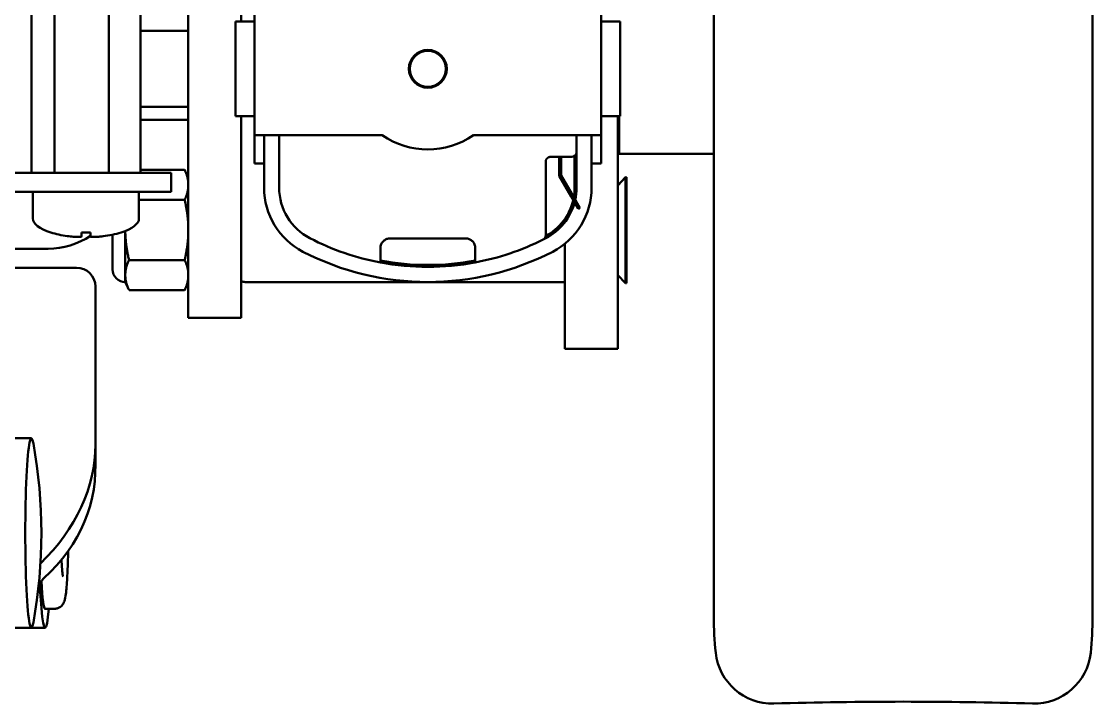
# Model space of a CAD drawing. Header units: millimetres. Extents: x -232 to 1390, y -69 to 653.
# Drawn here: x 177.2 to 233.8, y 443.6 to 479.6 of the extents above; entities that cross this region are included whole.
import ezdxf

# ---------------------------------------------------------------- set-up
doc = ezdxf.new("R2010")
doc.units = ezdxf.units.MM
doc.layers.add('Видимый контур (ГОСТ)', color=7, linetype='Continuous', lineweight=50)

msp = doc.modelspace()

# ---------------------------------------------------------------- linework, layer by layer
at = {"layer": 'Видимый контур (ГОСТ)'}
for p, q in [((177.777, 471.61), (177.777, 489.489)), ((178.984, 471.61), (178.984, 489.489)), ((181.859, 471.61), (181.859, 489.489)), ((183.526, 471.61), (183.526, 489.489)), ((186.045, 465.967), (186.045, 489.489)), ((188.845, 489.489), (188.845, 479.603)), ((213.808, 489.489), (213.808, 448.188)), ((233.808, 448.188), (233.808, 489.798)), ((189.555, 480.603), (189.555, 473.603)), ((207.855, 480.603), (207.855, 473.603)), ((186.045, 479.115), (183.526, 479.115)), ((188.555, 479.603), (188.555, 474.603)), ((188.555, 479.603), (189.555, 479.603)), ((207.855, 479.603), (208.855, 479.603)), ((208.855, 479.603), (208.855, 474.603)), ((186.045, 475.09), (183.526, 475.09)), ((188.555, 474.603), (189.555, 474.603)), ((188.845, 474.603), (188.845, 465.967)), ((207.855, 474.603), (208.855, 474.603)), ((208.747, 474.603), (208.747, 464.327)), ((208.808, 472.61), (208.808, 474.603)), ((183.526, 474.403), (186.045, 474.403)), ((208.808, 474.403), (208.747, 474.403)), ((193.055, 473.603), (189.555, 473.603)), ((189.555, 473.603), (189.555, 472.103)), ((190.055, 473.603), (190.055, 472.103)), ((190.855, 470.83), (190.855, 473.603)), ((196.294, 473.603), (193.055, 473.603)), ((204.355, 473.603), (201.116, 473.603)), ((207.855, 473.603), (204.355, 473.603)), ((206.555, 473.603), (206.555, 472.704)), ((207.355, 472.103), (207.355, 473.603)), ((207.855, 473.603), (207.855, 472.103)), ((205.181, 472.454), (206.305, 472.454)), ((205.643, 472.454), (205.643, 471.454)), ((205.743, 472.454), (205.743, 471.481)), ((206.455, 470.83), (206.455, 472.504)), ((206.555, 472.704), (206.555, 470.83)), ((208.808, 472.61), (213.808, 472.61)), ((183.526, 471.775), (185.863, 471.775)), ((186.045, 471.386), (185.863, 471.775)), ((190.055, 472.103), (189.555, 472.103)), ((190.055, 470.83), (190.055, 472.103)), ((204.931, 472.204), (204.931, 470.83)), ((207.855, 472.103), (207.355, 472.103)), ((207.355, 472.103), (207.355, 470.83)), ((156.747, 471.61), (180.556, 471.61)), ((183.034, 471.61), (180.556, 471.61)), ((185.152, 471.61), (183.034, 471.61)), ((185.152, 470.61), (185.152, 471.61)), ((205.643, 471.454), (206.268, 470.372)), ((205.743, 471.481), (206.355, 470.422)), ((208.747, 470.954), (209.144, 471.386)), ((209.144, 465.786), (209.144, 471.386)), ((209.144, 471.386), (209.194, 471.386)), ((209.194, 465.786), (209.194, 471.386)), ((204.931, 468.649), (204.931, 470.83)), ((156.747, 470.61), (180.556, 470.61)), ((177.852, 470.61), (177.852, 469.21)), ((183.034, 470.61), (180.556, 470.61)), ((185.152, 470.61), (183.034, 470.61)), ((183.452, 470.61), (183.452, 469.21)), ((183.452, 470.188), (185.863, 470.188)), ((206.643, 469.722), (206.268, 470.372)), ((206.355, 470.422), (206.73, 469.772)), ((206.73, 469.772), (206.643, 469.722)), ((178.796, 468.466), (178.793, 468.462)), ((182.51, 468.462), (182.508, 468.466)), ((182.728, 468.539), (182.728, 466.218)), ((204.931, 468.646), (204.931, 468.318)), ((182.061, 466.517), (182.061, 468.35)), ((196.705, 468.153), (200.705, 468.153)), ((205.947, 464.327), (205.947, 467.878)), ((178.652, 467.61), (158.652, 467.61)), ((178.652, 467.61), (178.652, 467.61)), ((196.205, 467.653), (196.205, 466.885)), ((201.205, 466.885), (201.205, 467.653)), ((182.926, 467.012), (185.863, 467.012)), ((176.659, 466.61), (180.152, 466.61)), ((180.152, 466.61), (180.152, 466.61)), ((182.728, 466.218), (182.728, 465.85)), ((208.747, 466.219), (209.144, 465.786)), ((181.152, 457.279), (181.152, 465.61)), ((181.152, 456.053), (181.152, 465.61)), ((182.728, 465.85), (182.926, 465.424)), ((186.045, 465.814), (185.863, 465.424)), ((186.045, 463.967), (186.045, 465.967)), ((188.845, 465.967), (188.845, 463.967)), ((198.705, 465.853), (189.055, 465.853)), ((198.705, 465.853), (205.947, 465.853)), ((209.144, 465.786), (209.194, 465.786)), ((185.863, 465.424), (182.926, 465.424)), ((186.045, 463.967), (188.845, 463.967)), ((205.947, 462.327), (205.947, 464.327)), ((208.747, 464.327), (208.747, 462.327)), ((205.947, 462.327), (208.747, 462.327)), ((177.769, 457.61), (176.771, 457.61)), ((178.302, 448.643), (178.214, 449.707)), ((178.497, 448.61), (178.996, 448.61)), ((177.769, 447.61), (176.771, 447.61)), ((177.769, 447.61), (178.497, 447.61))]:
    msp.add_line(p, q, dxfattribs=at)
for radius in [1, 0.95]:
    msp.add_circle((198.705, 477.103), radius, dxfattribs=at)
for centre, radius, start, end in [((198.705, 477.103), 4.25, 235.4397, 304.5603), ((206.305, 472.704), 0.25, 270, 0), ((193.855, 470.83), 3.8, 180, 242.6999), ((193.855, 470.83), 3, 180, 242.6999), ((203.555, 470.83), 3.8, 297.3001, 0), ((203.555, 470.83), 2.9, 349.9611, 0), ((203.555, 470.83), 3, 347.7389, 0), ((203.555, 470.83), 2.9, 298.2443, 346.9808), ((203.555, 470.83), 3, 297.3001, 344.9715), ((178.652, 471.61), 4, 270, 304.0783), ((178.652, 471.61), 4, 270, 304.0653), ((198.705, 480.227), 13.575, 242.6999, 259.3873), ((198.705, 480.227), 13.575, 280.6127, 296.6471), ((204.681, 468.318), 0.25, 296.6471, 0), ((198.705, 480.227), 13.574, 296.6471, 297.3001), ((198.705, 480.227), 14.374, 242.6999, 297.3001), ((198.705, 480.227), 13.474, 259.3076, 280.6924), ((198.705, 480.227), 13.575, 259.3873, 280.6127), ((180.152, 465.61), 1, 0, 90), ((180.152, 465.61), 1, 0, 90), ((182.728, 466.517), 0.667, 180, 270), ((189.055, 466.353), 0.5, 245.0778, 270), ((151.822, 452.61), 26.476, 349.7425, 10.2575), ((231.787, 448.188), 17.978, 180, 186.046), ((215.83, 448.188), 17.978, 353.954, 0), ((216.892, 446.61), 3, 186.046, 271.6566), ((230.725, 446.61), 3, 268.3434, 353.954), ((223.808, 207.457), 236.253, 88.34337, 91.65663)]:
    msp.add_arc(centre, radius, start, end, dxfattribs=at)
for centre, major_axis, ratio, start_param, end_param in [((180.652, 469.21), (-2.8, 0), 0.357143, 0, 0.845087), ((180.652, 469.21), (-2.8, 0), 0.357143, 2.296506, 3.141593), ((180.652, 473.7), (6.01, 0), 0.871576, 4.672227, 4.752551), ((177.769, 452.61), (0, -5), 0.063898, 2.802163, 6.622615), ((168.652, 456.666), (12.45, 1.464), 0.761369, 5.498534, 6.193897), ((168.652, 456.666), (-12.45, 1.464), 0.761369, 2.558199, 3.295292), ((179.211, 449.707), (0.996, -0.117), 0.761369, 2.558199, 3.294823), ((178.497, 452.61), (0, -4), 0.063898, 5.401625, 6.283185), ((178.497, 452.61), (0, -5), 0.063898, 5.628687, 6.926686)]:
    msp.add_ellipse(centre, major_axis=major_axis, ratio=ratio, start_param=start_param, end_param=end_param, dxfattribs=at)
for points, knots in [([(204.931, 472.204), (204.931, 472.215), (204.932, 472.226), (204.935, 472.248), (204.937, 472.26), (204.941, 472.275), (204.942, 472.279), (204.946, 472.289), (204.949, 472.296), (204.953, 472.306), (204.954, 472.31), (204.957, 472.315), (204.958, 472.316), (204.959, 472.32), (204.96, 472.321), (204.967, 472.333), (204.973, 472.343), (204.984, 472.358), (204.988, 472.363), (204.995, 472.371), (204.998, 472.375), (205.003, 472.38), (205.006, 472.382), (205.01, 472.386), (205.011, 472.388), (205.018, 472.394), (205.024, 472.399), (205.037, 472.409), (205.046, 472.415), (205.058, 472.422), (205.063, 472.425), (205.073, 472.43), (205.077, 472.432), (205.087, 472.436), (205.091, 472.438), (205.105, 472.443), (205.115, 472.446), (205.13, 472.449), (205.134, 472.45), (205.152, 472.453), (205.165, 472.454), (205.178, 472.454), (205.18, 472.454), (205.181, 472.454)], [0, 0, 0, 0, 0.0000316838, 0.0000316838, 0.00006848, 0.00006848, 0.0000792096, 0.0000792096, 0.0001029725, 0.0001029725, 0.0001148539, 0.0001148539, 0.0001207946, 0.0001207946, 0.0001267354, 0.0001267354, 0.000166643, 0.000166643, 0.000190103, 0.000190103, 0.000205945, 0.000205945, 0.0002178264, 0.0002178264, 0.0002264264, 0.0002264264, 0.0002534707, 0.0002534707, 0.0002941969, 0.0002941969, 0.0003168384, 0.0003168384, 0.0003406013, 0.0003406013, 0.0003613938, 0.0003613938, 0.0004112235, 0.0004112235, 0.0004341676, 0.0004341676, 0.0004994778, 0.0004994778, 0.0005069414, 0.0005069414, 0.0005069414, 0.0005069414]), ([(178.796, 468.466), (179.072, 468.378), (179.371, 468.318), (179.787, 468.261), (179.898, 468.25), (180.012, 468.24), (180.051, 468.237), (180.144, 468.232), (180.202, 468.229), (180.295, 468.229), (180.326, 468.23), (180.369, 468.233), (180.384, 468.235), (180.403, 468.24), (180.409, 468.243), (180.411, 468.25), (180.41, 468.258), (180.41, 468.31), (180.41, 468.373), (180.41, 468.466)], [-0.443108, -0.443108, -0.443108, -0.443108, -0.3328588, -0.3328588, -0.284479, -0.284479, -0.2578468, -0.2578468, -0.219346, -0.219346, -0.1841324, -0.1841324, -0.1529239, -0.1529239, -0.1231003, -0.1231003, -0.092158, -0.092158, 0, 0, 0, 0]), ([(180.893, 468.466), (180.893, 468.372), (180.893, 468.31), (180.893, 468.258), (180.892, 468.25), (180.895, 468.243), (180.901, 468.24), (180.922, 468.235), (180.938, 468.233), (180.996, 468.228), (181.042, 468.229), (181.111, 468.23), (181.165, 468.232), (181.255, 468.237), (181.294, 468.24), (181.396, 468.249), (181.473, 468.257), (181.873, 468.306), (182.204, 468.369), (182.508, 468.466)], [-0.1919824, -0.1919824, -0.1919824, -0.1919824, -0.1795534, -0.1795534, -0.1754764, -0.1754764, -0.1718861, -0.1718861, -0.1675969, -0.1675969, -0.1577934, -0.1577934, -0.135819, -0.135819, -0.1197662, -0.1197662, -0.0954967, -0.0954967, 0, 0, 0, 0]), ([(196.205, 467.653), (196.205, 467.715), (196.217, 467.78), (196.265, 467.896), (196.297, 467.948), (196.375, 468.031), (196.415, 468.063), (196.511, 468.117), (196.567, 468.137), (196.653, 468.15), (196.679, 468.153), (196.705, 468.153)], [-0.2739783, -0.2739783, -0.2739783, -0.2739783, -0.24930404, -0.24930404, -0.22837347, -0.22837347, -0.21235469, -0.21235469, -0.19531224, -0.19531224, -0.18800778, -0.18800778, -0.18800778, -0.18800778]), ([(200.705, 468.153), (200.725, 468.153), (200.744, 468.151), (200.822, 468.142), (200.876, 468.125), (200.978, 468.076), (201.023, 468.042), (201.11, 467.955), (201.148, 467.896), (201.195, 467.772), (201.205, 467.711), (201.205, 467.653)], [-0.17333941, -0.17333941, -0.17333941, -0.17333941, -0.16775915, -0.16775915, -0.15092038, -0.15092038, -0.1327947, -0.1327947, -0.10906409, -0.10906409, -0.08733884, -0.08733884, -0.08733884, -0.08733884]), ([(178.996, 448.61), (179.055, 448.61), (179.115, 448.621), (179.221, 448.658), (179.266, 448.684), (179.345, 448.742), (179.375, 448.773), (179.428, 448.838), (179.447, 448.869), (179.487, 448.942), (179.5, 448.978), (179.553, 449.137), (179.569, 449.244), (179.618, 449.61), (179.642, 449.899), (179.678, 450.541), (179.692, 450.875), (179.705, 451.373), (179.708, 451.516), (179.711, 451.662)], [2.917547, 2.917547, 2.917547, 2.917547, 2.939837, 2.939837, 2.964317, 2.964317, 2.994517, 2.994517, 3.034822, 3.034822, 3.105317, 3.105317, 3.366234, 3.366234, 3.758406, 3.758406, 4.088597, 4.088597, 4.2167, 4.2167, 4.2167, 4.2167]), ([(179.364, 451.207), (179.365, 451.171), (179.367, 451.135), (179.379, 450.902), (179.39, 450.73), (179.415, 450.469), (179.428, 450.373), (179.439, 450.315), (179.442, 450.307), (179.442, 450.307)], [8.2363003, 8.2363003, 8.2363003, 8.2363003, 8.2905691, 8.2905691, 8.5994474, 8.5994474, 8.8855304, 8.8855304, 8.9734239, 8.9734239, 8.9734239, 8.9734239])]:
    msp.add_open_spline(points, degree=3, knots=knots, dxfattribs=at)
for points, weights in [([(185.863, 471.775), (186.005, 471.471), (186.045, 471.205)], [2.49650608925, 2.6314755495, 2.67210920431]), ([(186.045, 470.758), (186.005, 470.492), (185.863, 470.188)], [2.67210920431, 2.63147554958, 2.49650608978]), ([(185.863, 470.188), (186.005, 469.58), (186.045, 469.046)], [2.49650608979, 2.63147554958, 2.67210920431]), ([(182.926, 467.012), (182.736, 467.83), (182.728, 468.539)], [2.49650608881, 2.68161802899, 2.68928062274]), ([(186.045, 468.153), (186.005, 467.62), (185.863, 467.012)], [2.67210920431, 2.63147554979, 2.49650609115]), ([(182.728, 466.218), (182.728, 466.587), (182.926, 467.012)], [2.68961150783, 2.68961150783, 2.4965060901]), ([(185.863, 467.012), (186.005, 466.708), (186.045, 466.442)], [2.49650608834, 2.63147554937, 2.67210920431]), ([(182.926, 465.424), (182.728, 465.85), (182.728, 466.218)], [2.49650608865, 2.68961150783, 2.68961150783]), ([(186.045, 465.995), (186.005, 465.728), (185.863, 465.424)], [2.67210920431, 2.63147554959, 2.49650608979])]:
    msp.add_rational_spline(points, weights, degree=2, dxfattribs=at)

doc.saveas('drawing.dxf')
